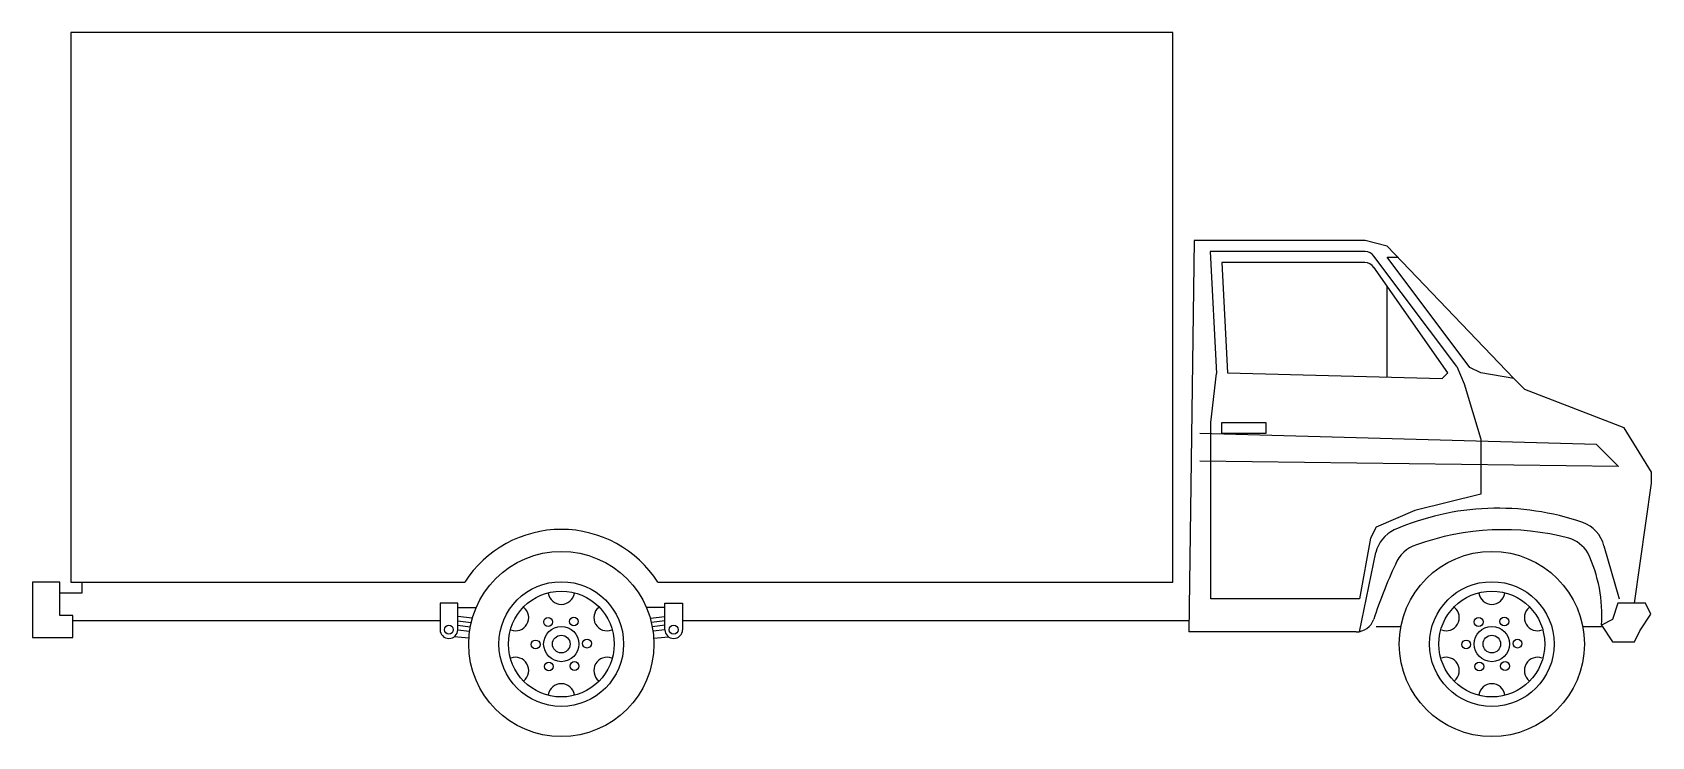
# Model space of a CAD drawing. Extents: x -6.71 to 0.01, y 0 to 2.92.
import ezdxf

# ---------------------------------------------------------------- set-up
doc = ezdxf.new("R2010")
doc.units = 0
doc.header["$LTSCALE"] = 1.2
doc.header["$MEASUREMENT"] = 0
doc.layers.get('0').update_dxf_attribs({"color": 3, "linetype": 'CONTINUOUS'})
doc.layers.add('CAR_DTL', color=3, linetype='CONTINUOUS')

msp = doc.modelspace()

# ---------------------------------------------------------------- linework, layer by layer
for p, q in [((-6.5532, 2.921), (-6.5532, 0.6401)), ((-1.9812, 2.921), (-6.5532, 2.921)), ((-1.9812, 0.6401), (-1.9812, 2.921)), ((-1.8923, 2.0574), (-1.9152, 0.4343)), ((-1.1836, 2.0574), (-1.8923, 2.0574)), ((-1.0922, 2.0345), (-1.1836, 2.0574)), ((-0.5664, 1.4859), (-1.0922, 2.0345)), ((-1.778, 1.966), (-1.7551, 1.5088)), ((-1.1846, 1.966), (-1.778, 1.966)), ((-1.0922, 1.9888), (-1.0465, 1.9888)), ((-0.7493, 1.5316), (-1.0922, 1.9888)), ((-0.8407, 1.5088), (-1.1471, 1.9465)), ((-1.0922, 1.4918), (-1.0922, 1.868)), ((-1.7551, 1.5088), (-0.8636, 1.4859)), ((-0.8636, 1.4859), (-0.8407, 1.5088)), ((-0.7036, 1.5088), (-0.7493, 1.5316)), ((-0.5664, 1.4859), (-0.7036, 1.5088)), ((-0.5207, 1.4402), (-0.5664, 1.4859)), ((-0.1092, 1.2802), (-0.5207, 1.4402)), ((0.0051, 1.0973), (-0.1092, 1.2802)), ((0.0051, 1.0516), (0.0051, 1.0973)), ((-0.066, 0.5537), (0.0051, 1.0516)), ((-6.7132, 0.6401), (-6.7132, 0.4115)), ((-6.5989, 0.6401), (-6.7132, 0.6401)), ((-6.5532, 0.6401), (-4.9193, 0.6401)), ((-4.118, 0.6401), (-1.9812, 0.6401)), ((-5.0216, 0.5532), (-5.0216, 0.4435)), ((-4.0157, 0.5532), (-4.0157, 0.4435)), ((-0.0203, 0.5537), (-0.1346, 0.5537)), ((0.0025, 0.508), (-0.0203, 0.5537)), ((-5.0216, 0.4801), (-6.5456, 0.4801)), ((-1.9152, 0.4801), (-4.0157, 0.4801)), ((-0.0432, 0.4394), (0.0025, 0.508)), ((-6.7132, 0.4115), (-6.5456, 0.4115)), ((-4.9022, 0.4078), (-4.9635, 0.4139)), ((-4.1351, 0.4078), (-4.0738, 0.4139)), ((-1.2206, 0.4343), (-1.9152, 0.4343)), ((-1.1379, 0.4572), (-1.0349, 0.4572)), ((-0.2808, 0.4572), (-0.2032, 0.4572)), ((-0.2032, 0.4623), (-0.1575, 0.3937)), ((-0.066, 0.3937), (-0.0432, 0.4394)), ((-0.1575, 0.3937), (-0.066, 0.3937))]:
    msp.add_line(p, q)
for centre, radius in [((-4.5187, 0.384), 0.384), ((-0.6579, 0.384), 0.384), ((-4.5187, 0.384), 0.2586), ((-0.6579, 0.384), 0.2586), ((-4.5187, 0.384), 0.0732), ((-0.6579, 0.384), 0.0732)]:
    msp.add_circle(centre, radius)
for centre, radius, start, end in [((-1.1846, 1.9202), 0.0457, 34.99202, 90), ((-4.5187, 0.384), 0.4755, 32.57897, 147.42103), ((-0.6101, -0.2029), 1.0611, 75.1836, 109.87137), ((-0.3773, 0.6913), 0.1372, 31.10605, 73.67805), ((-0.9302, 0.664), 0.1372, 107.20362, 158.52348), ((-0.7895, 0.5067), 0.5879, 355.66239, 25.74747), ((0.6933, -0.113), 1.9367, 154.71522, 161.95493), ((-1.2206, 0.5105), 0.0762, 270, 341.95493), ((-4.985, 0.4435), 0.0366, 180, 0), ((-4.0523, 0.4435), 0.0366, 180, 0)]:
    msp.add_arc(centre, radius, start, end)
at = {"layer": 'CAR_DTL'}
for p, q in [((-1.8261, 2.0117), (-1.8008, 1.5065)), ((-1.1836, 2.0117), (-1.8261, 2.0117)), ((-0.8033, 1.535), (-1.1471, 1.9934)), ((-1.8237, 1.303), (-1.8008, 1.5065)), ((-0.8033, 1.535), (-0.7722, 1.463)), ((-0.7722, 1.463), (-0.7036, 1.2344)), ((-1.8237, 0.5715), (-1.8237, 1.303)), ((-1.778, 1.2573), (-1.778, 1.303)), ((-1.778, 1.303), (-1.5951, 1.303)), ((-1.5951, 1.303), (-1.5951, 1.2573)), ((-0.2235, 1.2116), (-1.8694, 1.2573)), ((-1.5951, 1.2573), (-1.778, 1.2573)), ((-0.7036, 1.2344), (-0.7036, 1.0058)), ((-0.1321, 1.1201), (-0.2235, 1.2116)), ((-0.1321, 1.1201), (-1.8694, 1.143)), ((-0.7036, 1.0058), (-0.9779, 0.9373)), ((-0.9779, 0.9373), (-1.1379, 0.8687)), ((-1.1608, 0.823), (-1.2065, 0.5715)), ((-1.1379, 0.8687), (-1.1608, 0.823)), ((-1.2065, 0.4343), (-1.1391, 0.763)), ((-0.1928, 0.7916), (-0.1295, 0.5715)), ((-6.5989, 0.5029), (-6.5989, 0.6401)), ((-6.5075, 0.6401), (-6.5075, 0.5944)), ((-6.5075, 0.5944), (-6.5989, 0.5944)), ((-4.9484, 0.5532), (-5.0216, 0.5532)), ((-4.9484, 0.4435), (-4.9484, 0.5532)), ((-4.0889, 0.5532), (-4.0157, 0.5532)), ((-4.0889, 0.4435), (-4.0889, 0.5532)), ((-1.2065, 0.5715), (-1.8237, 0.5715)), ((-0.1346, 0.5537), (-0.1575, 0.4851)), ((-6.5456, 0.5029), (-6.5989, 0.5029)), ((-6.5456, 0.4115), (-6.5456, 0.5029)), ((-4.9484, 0.5349), (-4.8737, 0.5349)), ((-4.9484, 0.4801), (-4.8933, 0.473)), ((-4.89, 0.491), (-4.9473, 0.4983)), ((-4.0889, 0.5349), (-4.1636, 0.5349)), ((-4.1473, 0.491), (-4.09, 0.4983)), ((-4.0889, 0.4801), (-4.144, 0.473)), ((-0.1575, 0.4851), (-0.2032, 0.4623)), ((-4.9484, 0.4618), (-4.8969, 0.4552)), ((-4.9484, 0.4435), (-4.8996, 0.4373)), ((-4.0889, 0.4618), (-4.1404, 0.4552)), ((-4.0889, 0.4435), (-4.1377, 0.4373))]:
    msp.add_line(p, q, dxfattribs=at)
for centre, radius in [((-4.5187, 0.384), 0.2195), ((-0.6579, 0.384), 0.2195), ((-4.5735, 0.4755), 0.0183), ((-4.4669, 0.4773), 0.0183), ((-0.7127, 0.4755), 0.0183), ((-0.6061, 0.4773), 0.0183), ((-4.985, 0.4435), 0.0183), ((-4.5187, 0.384), 0.0366), ((-4.412, 0.3858), 0.0183), ((-4.0523, 0.4435), 0.0183), ((-0.6579, 0.384), 0.0366), ((-0.5512, 0.3858), 0.0183), ((-4.6253, 0.3823), 0.0183), ((-0.7645, 0.3823), 0.0183), ((-4.5704, 0.2908), 0.0183), ((-4.4638, 0.2926), 0.0183), ((-0.7096, 0.2908), 0.0183), ((-0.603, 0.2926), 0.0183)]:
    msp.add_circle(centre, radius, dxfattribs=at)
for centre, radius, start, end in [((-1.1836, 1.966), 0.0457, 36.86754, 90), ((-0.6326, -0.1245), 1.0718, 70.84174, 113.64328), ((-0.3259, 0.7583), 0.1372, 14.03624, 70.84174), ((-1.0053, 0.7326), 0.1372, 114.61129, 167.19573), ((-4.5187, 0.6035), 0.0549, 189.59407, 350.40593), ((-0.6579, 0.6035), 0.0549, 189.59407, 350.40593), ((-4.7087, 0.4938), 0.0549, 249.59407, 50.40593), ((-4.3286, 0.4938), 0.0549, 129.59407, 290.40593), ((-0.8479, 0.4938), 0.0549, 249.59407, 50.40593), ((-0.4678, 0.4938), 0.0549, 129.59407, 290.40593), ((-4.7087, 0.2743), 0.0549, 309.59407, 110.40593), ((-4.3286, 0.2743), 0.0549, 69.59407, 230.40593), ((-0.8479, 0.2743), 0.0549, 309.59407, 110.40593), ((-0.4678, 0.2743), 0.0549, 69.59407, 230.40593), ((-4.5187, 0.1646), 0.0549, 9.59407, 170.40593), ((-0.6579, 0.1646), 0.0549, 9.59407, 170.40593)]:
    msp.add_arc(centre, radius, start, end, dxfattribs=at)

doc.saveas('drawing.dxf')
